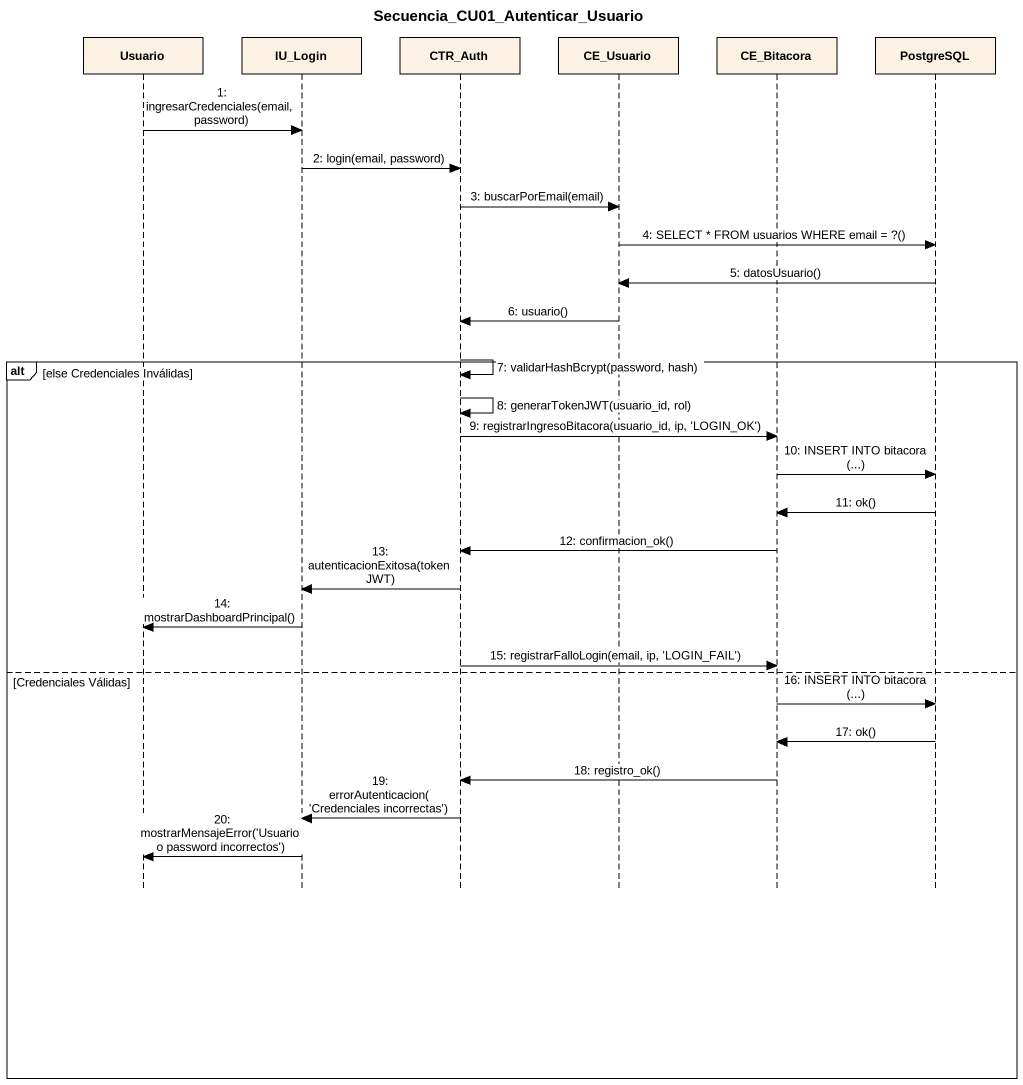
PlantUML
@startuml
title Secuencia_CU01_Autenticar_Usuario
hide footbox
participant Usuario
participant IU_Login
participant CTR_Auth
participant CE_Usuario
participant CE_Bitacora
participant PostgreSQL

Usuario -> IU_Login : 1: ingresarCredenciales(email, password)
IU_Login -> CTR_Auth : 2: login(email, password)
CTR_Auth -> CE_Usuario : 3: buscarPorEmail(email)
CE_Usuario -> PostgreSQL : 4: SELECT * FROM usuarios WHERE email = ?()
PostgreSQL -> CE_Usuario : 5: datosUsuario()
CE_Usuario -> CTR_Auth : 6: usuario()
CTR_Auth -> CTR_Auth : 7: validarHashBcrypt(password, hash)
alt else Credenciales Inválidas
  CTR_Auth -> CTR_Auth : 8: generarTokenJWT(usuario_id, rol)
  CTR_Auth -> CE_Bitacora : 9: registrarIngresoBitacora(usuario_id, ip, 'LOGIN_OK')
  CE_Bitacora -> PostgreSQL : 10: INSERT INTO bitacora (...)
  PostgreSQL -> CE_Bitacora : 11: ok()
  CE_Bitacora -> CTR_Auth : 12: confirmacion_ok()
  CTR_Auth -> IU_Login : 13: autenticacionExitosa(tokenJWT)
  IU_Login -> Usuario : 14: mostrarDashboardPrincipal()
  CTR_Auth -> CE_Bitacora : 15: registrarFalloLogin(email, ip, 'LOGIN_FAIL')
else Credenciales Válidas
  CE_Bitacora -> PostgreSQL : 16: INSERT INTO bitacora (...)
  PostgreSQL -> CE_Bitacora : 17: ok()
  CE_Bitacora -> CTR_Auth : 18: registro_ok()
  CTR_Auth -> IU_Login : 19: errorAutenticacion('Credenciales incorrectas')
  IU_Login -> Usuario : 20: mostrarMensajeError('Usuario o password incorrectos')
end
@enduml
